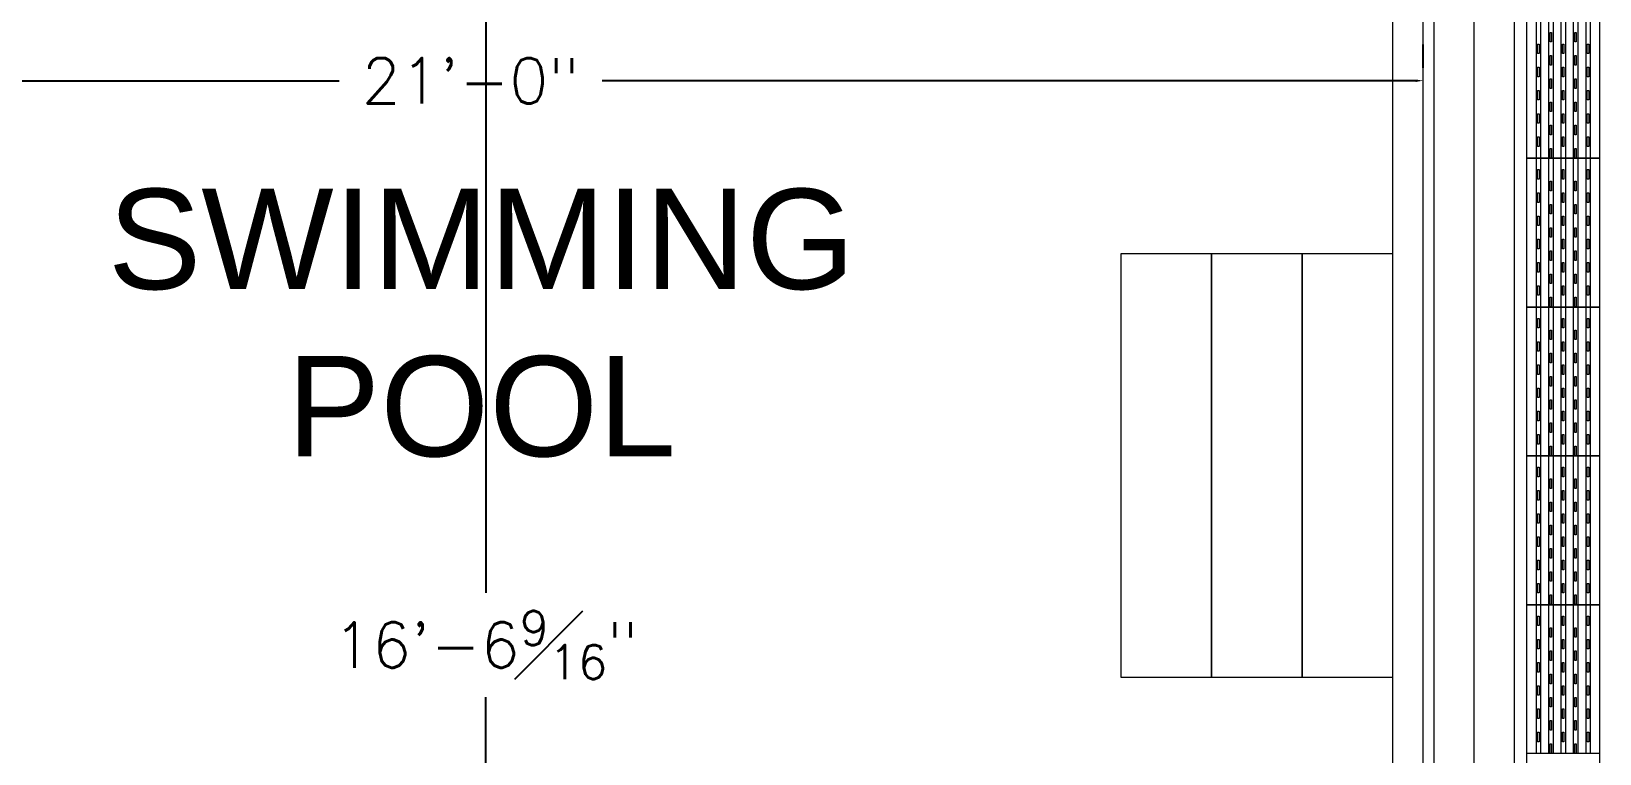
# Model space of a CAD drawing. Header units: inches. Extents: x 437 to 8681, y 26 to 3302.
# Drawn here: x 1527.6 to 1735, y 971.8 to 1067.3 of the extents above; entities that cross this region are included whole.
import ezdxf

# ---------------------------------------------------------------- set-up
doc = ezdxf.new("R2010")
doc.units = ezdxf.units.IN
doc.header["$MEASUREMENT"] = 0
doc.layers.add('ARBOLES', color=7, linetype='Continuous', lineweight=13, true_color=0x69d485)
doc.layers.add('DIMENSION', color=1, linetype='Continuous')
doc.layers.add('TEXT', color=7, linetype='Continuous')
doc.layers.add('PLANTA BLANCA', color=7, linetype='Continuous', lineweight=0)
doc.layers.add('TEXTURE', color=8, linetype='Continuous', lineweight=0)
doc.styles.add('ROMANS', font='romans.shx')
doc.styles.get("Standard").update_dxf_attribs({"font": 'arial.ttf'})
doc.dimstyles.new('SMALLER DIM', dxfattribs={"dimscale": 64, "dimtxt": 0.09375, "dimasz": 0.015625, "dimexe": 0.075, "dimexo": 0.02625, "dimgap": 0.0375, "dimtad": 0, "dimtih": 1, "dimtoh": 1, "dimdec": 4, "dimzin": 3, "dimdsep": 46, "dimlunit": 4, "dimtxsty": 'ROMANS', "dimcen": 0.0375, "dimclrd": 256, "dimclre": 256, "dimclrt": 7, "dimadec": 0, "dimazin": 0, "dimtfac": 0.75, "dimtdec": 4, "dimtmove": 0, "dimatfit": 3, "dimfxl": 1, "dimfrac": 1, "dimtolj": 1, "dimtzin": 0, "dimlwd": -1, "dimlwe": -1, "dimarcsym": 1})

# ---------------------------------------------------------------- blocks, each defined once
blk = doc.blocks.new('*D80')
at = {"layer": 'DIMENSION', "transparency": 16777216}
for p, q in [((1589.36, 1085.4), (1592.48, 1085.4)), ((1587.68, 1084.4), (1587.68, 993.04)), ((1587.68, 887.87), (1587.68, 979.24)), ((1589.35, 886.87), (1592.48, 886.87))]:
    blk.add_line(p, q, dxfattribs=at)
for points in [[(1587.51, 1084.4), (1587.85, 1084.4), (1587.68, 1085.4)], [(1587.51, 887.87), (1587.85, 887.87), (1587.68, 886.87)]]:
    blk.add_solid(points, dxfattribs=at)
at = {"layer": 'DIMENSION', "color": 7, "transparency": 16777216, "insert": (1587.68, 986.14), "char_height": 6, "attachment_point": 5, "style": 'ROMANS'}
blk.add_mtext('\\A1;16\'-6{\\H0.75x;\\S9#16;}"', dxfattribs=at)
blk = doc.blocks.new('*D45')
at = {"layer": 'DIMENSION', "transparency": 16777216}
for p, q in [((1459.68, 1062.46), (1459.68, 1065.58)), ((1711.68, 1062.46), (1711.68, 1065.58)), ((1460.68, 1060.78), (1568.28, 1060.78)), ((1710.68, 1060.78), (1603.08, 1060.78))]:
    blk.add_line(p, q, dxfattribs=at)
for points in [[(1460.68, 1060.94), (1460.68, 1060.61), (1459.68, 1060.78)], [(1710.68, 1060.94), (1710.68, 1060.61), (1711.68, 1060.78)]]:
    blk.add_solid(points, dxfattribs=at)
at = {"layer": 'DIMENSION', "color": 7, "transparency": 16777216, "insert": (1585.68, 1060.78), "char_height": 6, "attachment_point": 5, "style": 'ROMANS'}
blk.add_mtext('\\A1;21\'-0"', dxfattribs=at)

msp = doc.modelspace()

# ---------------------------------------------------------------- hatches: boundary and pattern name
at = {"layer": 'TEXTURE', "linetype": 'Continuous'}
h = msp.add_hatch(dxfattribs=at)
h.set_pattern_fill('ANSI31', color=9, scale=42.5, angle=225)
h.set_pattern_definition([(270, (-8710.0197, -3326.6847), (5.3125, -9e-16), [])])
h.paths.add_polyline_path([(1445.99449, 781.1818), (1711.67953, 781.1818), (1711.67953, 790.86683), (1445.99449, 790.86683)])
h.paths.add_polyline_path([(1459.67953, 790.86683), (1445.99449, 790.86683), (1445.99449, 1180.55187), (1459.67953, 1180.55187)])
h.paths.add_polyline_path([(1711.67953, 1180.55187), (1725.36457, 1180.55187), (1725.36457, 781.1818), (1711.67953, 781.1818)])
h.paths.add_polyline_path([(1459.67953, 1180.55187), (1711.67953, 1180.55187), (1711.67953, 1166.86683), (1459.67953, 1166.86683)])

# ---------------------------------------------------------------- linework, layer by layer
at = {"layer": 'ARBOLES', "color": 0}
msp.add_circle((1375.44128, 740.27276), 270, dxfattribs=at)
at = {"layer": 'PLANTA BLANCA', "lineweight": 0}
for p, q in [((1735.01024, 1190.19754), (1735.01024, 771.53613)), ((1725.36457, 781.1818), (1725.36457, 1180.55187)), ((1711.67953, 790.86683), (1711.67953, 1166.86683)), ((1707.67953, 794.86683), (1707.67953, 1162.86683)), ((1725.36457, 1050.5125), (1725.36457, 1070.19754)), ((1726.61654, 1070.19754), (1726.61654, 1050.5125)), ((1727.20709, 1070.19754), (1727.20709, 1050.5125)), ((1728.25433, 1070.19754), (1728.25433, 1050.5125)), ((1728.84488, 1070.19754), (1728.84488, 1050.5125)), ((1729.89213, 1070.19754), (1729.89213, 1050.5125)), ((1730.48268, 1070.19754), (1730.48268, 1050.5125)), ((1731.52992, 1070.19754), (1731.52992, 1050.5125)), ((1732.12047, 1070.19754), (1732.12047, 1050.5125)), ((1733.16772, 1070.19754), (1733.16772, 1050.5125)), ((1733.75827, 1070.19754), (1733.75827, 1050.5125)), ((1735.01024, 1070.19754), (1735.01024, 1050.5125)), ((1728.45118, 1065.9062), (1728.45118, 1067.16605)), ((1728.45118, 1067.16605), (1728.64803, 1067.16605)), ((1728.64803, 1067.16605), (1728.64803, 1065.9062)), ((1731.72677, 1065.9062), (1731.72677, 1067.16605)), ((1731.72677, 1067.16605), (1731.92362, 1067.16605)), ((1731.92362, 1067.16605), (1731.92362, 1065.9062)), ((1726.81339, 1064.37077), (1726.81339, 1065.63061)), ((1726.81339, 1065.63061), (1727.01024, 1065.63061)), ((1727.01024, 1064.37077), (1726.81339, 1064.37077)), ((1727.01024, 1065.63061), (1727.01024, 1064.37077)), ((1728.64803, 1065.9062), (1728.45118, 1065.9062)), ((1728.45118, 1062.83534), (1728.45118, 1064.09518)), ((1728.45118, 1064.09518), (1728.64803, 1064.09518)), ((1728.64803, 1064.09518), (1728.64803, 1062.83534)), ((1730.08898, 1064.37077), (1730.08898, 1065.63061)), ((1730.08898, 1065.63061), (1730.28583, 1065.63061)), ((1730.28583, 1064.37077), (1730.08898, 1064.37077)), ((1730.28583, 1065.63061), (1730.28583, 1064.37077)), ((1731.92362, 1065.9062), (1731.72677, 1065.9062)), ((1731.72677, 1062.83534), (1731.72677, 1064.09518)), ((1731.72677, 1064.09518), (1731.92362, 1064.09518)), ((1731.92362, 1064.09518), (1731.92362, 1062.83534)), ((1733.36457, 1064.37077), (1733.36457, 1065.63061)), ((1733.36457, 1065.63061), (1733.56142, 1065.63061)), ((1733.56142, 1064.37077), (1733.36457, 1064.37077)), ((1733.56142, 1065.63061), (1733.56142, 1064.37077)), ((1726.81339, 1061.29991), (1726.81339, 1062.55975)), ((1726.81339, 1062.55975), (1727.01024, 1062.55975)), ((1727.01024, 1062.55975), (1727.01024, 1061.29991)), ((1728.64803, 1062.83534), (1728.45118, 1062.83534)), ((1730.08898, 1061.29991), (1730.08898, 1062.55975)), ((1730.08898, 1062.55975), (1730.28583, 1062.55975)), ((1730.28583, 1062.55975), (1730.28583, 1061.29991)), ((1731.92362, 1062.83534), (1731.72677, 1062.83534)), ((1733.36457, 1061.29991), (1733.36457, 1062.55975)), ((1733.36457, 1062.55975), (1733.56142, 1062.55975)), ((1733.56142, 1062.55975), (1733.56142, 1061.29991)), ((1727.01024, 1061.29991), (1726.81339, 1061.29991)), ((1728.45118, 1059.76447), (1728.45118, 1061.02432)), ((1728.45118, 1061.02432), (1728.64803, 1061.02432)), ((1728.64803, 1061.02432), (1728.64803, 1059.76447)), ((1730.28583, 1061.29991), (1730.08898, 1061.29991)), ((1731.72677, 1059.76447), (1731.72677, 1061.02432)), ((1731.72677, 1061.02432), (1731.92362, 1061.02432)), ((1731.92362, 1061.02432), (1731.92362, 1059.76447)), ((1733.56142, 1061.29991), (1733.36457, 1061.29991)), ((1726.81339, 1058.22904), (1726.81339, 1059.48888)), ((1726.81339, 1059.48888), (1727.01024, 1059.48888)), ((1727.01024, 1058.22904), (1726.81339, 1058.22904)), ((1727.01024, 1059.48888), (1727.01024, 1058.22904)), ((1728.64803, 1059.76447), (1728.45118, 1059.76447)), ((1728.45118, 1056.69361), (1728.45118, 1057.95345)), ((1728.45118, 1057.95345), (1728.64803, 1057.95345)), ((1728.64803, 1057.95345), (1728.64803, 1056.69361)), ((1730.08898, 1058.22904), (1730.08898, 1059.48888)), ((1730.08898, 1059.48888), (1730.28583, 1059.48888)), ((1730.28583, 1058.22904), (1730.08898, 1058.22904)), ((1730.28583, 1059.48888), (1730.28583, 1058.22904)), ((1731.92362, 1059.76447), (1731.72677, 1059.76447)), ((1731.72677, 1056.69361), (1731.72677, 1057.95345)), ((1731.72677, 1057.95345), (1731.92362, 1057.95345)), ((1731.92362, 1057.95345), (1731.92362, 1056.69361)), ((1733.36457, 1058.22904), (1733.36457, 1059.48888)), ((1733.36457, 1059.48888), (1733.56142, 1059.48888)), ((1733.56142, 1058.22904), (1733.36457, 1058.22904)), ((1733.56142, 1059.48888), (1733.56142, 1058.22904)), ((1726.81339, 1055.15817), (1726.81339, 1056.41802)), ((1726.81339, 1056.41802), (1727.01024, 1056.41802)), ((1727.01024, 1056.41802), (1727.01024, 1055.15817)), ((1728.64803, 1056.69361), (1728.45118, 1056.69361)), ((1730.08898, 1055.15817), (1730.08898, 1056.41802)), ((1730.08898, 1056.41802), (1730.28583, 1056.41802)), ((1730.28583, 1056.41802), (1730.28583, 1055.15817)), ((1731.92362, 1056.69361), (1731.72677, 1056.69361)), ((1733.36457, 1055.15817), (1733.36457, 1056.41802)), ((1733.36457, 1056.41802), (1733.56142, 1056.41802)), ((1733.56142, 1056.41802), (1733.56142, 1055.15817)), ((1727.01024, 1055.15817), (1726.81339, 1055.15817)), ((1728.45118, 1053.62274), (1728.45118, 1054.88258)), ((1728.45118, 1054.88258), (1728.64803, 1054.88258)), ((1728.64803, 1054.88258), (1728.64803, 1053.62274)), ((1730.28583, 1055.15817), (1730.08898, 1055.15817)), ((1731.72677, 1053.62274), (1731.72677, 1054.88258)), ((1731.72677, 1054.88258), (1731.92362, 1054.88258)), ((1731.92362, 1054.88258), (1731.92362, 1053.62274)), ((1733.56142, 1055.15817), (1733.36457, 1055.15817)), ((1726.81339, 1052.08731), (1726.81339, 1053.34715)), ((1726.81339, 1053.34715), (1727.01024, 1053.34715)), ((1727.01024, 1052.08731), (1726.81339, 1052.08731)), ((1727.01024, 1053.34715), (1727.01024, 1052.08731)), ((1728.64803, 1053.62274), (1728.45118, 1053.62274)), ((1728.45118, 1050.55187), (1728.45118, 1051.81172)), ((1728.45118, 1051.81172), (1728.64803, 1051.81172)), ((1728.64803, 1051.81172), (1728.64803, 1050.55187)), ((1730.08898, 1052.08731), (1730.08898, 1053.34715)), ((1730.08898, 1053.34715), (1730.28583, 1053.34715)), ((1730.28583, 1052.08731), (1730.08898, 1052.08731)), ((1730.28583, 1053.34715), (1730.28583, 1052.08731)), ((1731.92362, 1053.62274), (1731.72677, 1053.62274)), ((1731.72677, 1050.55187), (1731.72677, 1051.81172)), ((1731.72677, 1051.81172), (1731.92362, 1051.81172)), ((1731.92362, 1051.81172), (1731.92362, 1050.55187)), ((1733.36457, 1052.08731), (1733.36457, 1053.34715)), ((1733.36457, 1053.34715), (1733.56142, 1053.34715)), ((1733.56142, 1052.08731), (1733.36457, 1052.08731)), ((1733.56142, 1053.34715), (1733.56142, 1052.08731)), ((1725.36457, 1050.5125), (1726.61654, 1050.5125)), ((1725.36457, 1030.82746), (1725.36457, 1050.5125)), ((1726.61654, 1050.5125), (1725.36457, 1050.5125)), ((1726.61654, 1050.5125), (1727.20709, 1050.5125)), ((1726.61654, 1050.5125), (1726.61654, 1030.82746)), ((1727.20709, 1050.5125), (1726.61654, 1050.5125)), ((1727.20709, 1050.5125), (1728.25433, 1050.5125)), ((1727.20709, 1050.5125), (1727.20709, 1030.82746)), ((1728.25433, 1050.5125), (1727.20709, 1050.5125)), ((1728.25433, 1050.5125), (1728.84488, 1050.5125)), ((1728.25433, 1050.5125), (1728.25433, 1030.82746)), ((1728.84488, 1050.5125), (1728.25433, 1050.5125)), ((1728.64803, 1050.55187), (1728.45118, 1050.55187)), ((1728.84488, 1050.5125), (1729.89213, 1050.5125)), ((1728.84488, 1050.5125), (1728.84488, 1030.82746)), ((1729.89213, 1050.5125), (1728.84488, 1050.5125)), ((1729.89213, 1050.5125), (1730.48268, 1050.5125)), ((1729.89213, 1050.5125), (1729.89213, 1030.82746)), ((1730.48268, 1050.5125), (1729.89213, 1050.5125)), ((1730.48268, 1050.5125), (1731.52992, 1050.5125)), ((1730.48268, 1050.5125), (1730.48268, 1030.82746)), ((1731.52992, 1050.5125), (1730.48268, 1050.5125)), ((1731.52992, 1050.5125), (1732.12047, 1050.5125)), ((1731.52992, 1050.5125), (1731.52992, 1030.82746)), ((1732.12047, 1050.5125), (1731.52992, 1050.5125)), ((1731.92362, 1050.55187), (1731.72677, 1050.55187)), ((1732.12047, 1050.5125), (1733.16772, 1050.5125)), ((1732.12047, 1050.5125), (1732.12047, 1030.82746)), ((1733.16772, 1050.5125), (1732.12047, 1050.5125)), ((1733.16772, 1050.5125), (1733.75827, 1050.5125)), ((1733.16772, 1050.5125), (1733.16772, 1030.82746)), ((1733.75827, 1050.5125), (1733.16772, 1050.5125)), ((1733.75827, 1050.5125), (1735.01024, 1050.5125)), ((1733.75827, 1050.5125), (1733.75827, 1030.82746)), ((1735.01024, 1050.5125), (1733.75827, 1050.5125)), ((1735.01024, 1050.5125), (1735.01024, 1030.82746)), ((1726.81339, 1047.7566), (1726.81339, 1049.01644)), ((1726.81339, 1049.01644), (1727.01024, 1049.01644)), ((1727.01024, 1047.7566), (1726.81339, 1047.7566)), ((1727.01024, 1049.01644), (1727.01024, 1047.7566)), ((1728.45118, 1046.22117), (1728.45118, 1047.48101)), ((1728.45118, 1047.48101), (1728.64803, 1047.48101)), ((1728.64803, 1047.48101), (1728.64803, 1046.22117)), ((1730.08898, 1047.7566), (1730.08898, 1049.01644)), ((1730.08898, 1049.01644), (1730.28583, 1049.01644)), ((1730.28583, 1047.7566), (1730.08898, 1047.7566)), ((1730.28583, 1049.01644), (1730.28583, 1047.7566)), ((1731.72677, 1046.22117), (1731.72677, 1047.48101)), ((1731.72677, 1047.48101), (1731.92362, 1047.48101)), ((1731.92362, 1047.48101), (1731.92362, 1046.22117)), ((1733.36457, 1047.7566), (1733.36457, 1049.01644)), ((1733.36457, 1049.01644), (1733.56142, 1049.01644)), ((1733.56142, 1047.7566), (1733.36457, 1047.7566)), ((1733.56142, 1049.01644), (1733.56142, 1047.7566)), ((1726.81339, 1044.68573), (1726.81339, 1045.94557)), ((1726.81339, 1045.94557), (1727.01024, 1045.94557)), ((1727.01024, 1045.94557), (1727.01024, 1044.68573)), ((1728.64803, 1046.22117), (1728.45118, 1046.22117)), ((1730.08898, 1044.68573), (1730.08898, 1045.94557)), ((1730.08898, 1045.94557), (1730.28583, 1045.94557)), ((1730.28583, 1045.94557), (1730.28583, 1044.68573)), ((1731.92362, 1046.22117), (1731.72677, 1046.22117)), ((1733.36457, 1044.68573), (1733.36457, 1045.94557)), ((1733.36457, 1045.94557), (1733.56142, 1045.94557)), ((1733.56142, 1045.94557), (1733.56142, 1044.68573)), ((1727.01024, 1044.68573), (1726.81339, 1044.68573)), ((1728.45118, 1043.1503), (1728.45118, 1044.41014)), ((1728.45118, 1044.41014), (1728.64803, 1044.41014)), ((1728.64803, 1044.41014), (1728.64803, 1043.1503)), ((1730.28583, 1044.68573), (1730.08898, 1044.68573)), ((1731.72677, 1043.1503), (1731.72677, 1044.41014)), ((1731.72677, 1044.41014), (1731.92362, 1044.41014)), ((1731.92362, 1044.41014), (1731.92362, 1043.1503)), ((1733.56142, 1044.68573), (1733.36457, 1044.68573)), ((1726.81339, 1041.61487), (1726.81339, 1042.87471)), ((1726.81339, 1042.87471), (1727.01024, 1042.87471)), ((1727.01024, 1041.61487), (1726.81339, 1041.61487)), ((1727.01024, 1042.87471), (1727.01024, 1041.61487)), ((1728.64803, 1043.1503), (1728.45118, 1043.1503)), ((1728.45118, 1040.07943), (1728.45118, 1041.33928)), ((1728.45118, 1041.33928), (1728.64803, 1041.33928)), ((1728.64803, 1041.33928), (1728.64803, 1040.07943)), ((1730.08898, 1041.61487), (1730.08898, 1042.87471)), ((1730.08898, 1042.87471), (1730.28583, 1042.87471)), ((1730.28583, 1041.61487), (1730.08898, 1041.61487)), ((1730.28583, 1042.87471), (1730.28583, 1041.61487)), ((1731.92362, 1043.1503), (1731.72677, 1043.1503)), ((1731.72677, 1040.07943), (1731.72677, 1041.33928)), ((1731.72677, 1041.33928), (1731.92362, 1041.33928)), ((1731.92362, 1041.33928), (1731.92362, 1040.07943)), ((1733.36457, 1041.61487), (1733.36457, 1042.87471)), ((1733.36457, 1042.87471), (1733.56142, 1042.87471)), ((1733.56142, 1041.61487), (1733.36457, 1041.61487)), ((1733.56142, 1042.87471), (1733.56142, 1041.61487)), ((1726.81339, 1038.544), (1726.81339, 1039.80384)), ((1726.81339, 1039.80384), (1727.01024, 1039.80384)), ((1727.01024, 1039.80384), (1727.01024, 1038.544)), ((1728.64803, 1040.07943), (1728.45118, 1040.07943)), ((1730.08898, 1038.544), (1730.08898, 1039.80384)), ((1730.08898, 1039.80384), (1730.28583, 1039.80384)), ((1730.28583, 1039.80384), (1730.28583, 1038.544)), ((1731.92362, 1040.07943), (1731.72677, 1040.07943)), ((1733.36457, 1038.544), (1733.36457, 1039.80384)), ((1733.36457, 1039.80384), (1733.56142, 1039.80384)), ((1733.56142, 1039.80384), (1733.56142, 1038.544)), ((1683.67953, 1037.89739), (1671.67953, 1037.89739)), ((1671.67953, 1037.89739), (1671.67953, 981.89739)), ((1695.67953, 1037.89739), (1683.67953, 1037.89739)), ((1683.67953, 1037.89739), (1683.67953, 981.89739)), ((1683.67953, 981.89739), (1683.67953, 1037.89739)), ((1707.67953, 1037.89739), (1695.67953, 1037.89739)), ((1695.67953, 1037.89739), (1695.67953, 981.89739)), ((1695.67953, 981.89739), (1695.67953, 1037.89739)), ((1707.67953, 981.89739), (1707.67953, 1037.89739)), ((1727.01024, 1038.544), (1726.81339, 1038.544)), ((1728.45118, 1037.00857), (1728.45118, 1038.26841)), ((1728.45118, 1038.26841), (1728.64803, 1038.26841)), ((1728.64803, 1038.26841), (1728.64803, 1037.00857)), ((1730.28583, 1038.544), (1730.08898, 1038.544)), ((1731.72677, 1037.00857), (1731.72677, 1038.26841)), ((1731.72677, 1038.26841), (1731.92362, 1038.26841)), ((1731.92362, 1038.26841), (1731.92362, 1037.00857)), ((1733.56142, 1038.544), (1733.36457, 1038.544)), ((1726.81339, 1035.47313), (1726.81339, 1036.73298)), ((1726.81339, 1036.73298), (1727.01024, 1036.73298)), ((1727.01024, 1035.47313), (1726.81339, 1035.47313)), ((1727.01024, 1036.73298), (1727.01024, 1035.47313)), ((1728.64803, 1037.00857), (1728.45118, 1037.00857)), ((1728.45118, 1033.9377), (1728.45118, 1035.19754)), ((1728.45118, 1035.19754), (1728.64803, 1035.19754)), ((1728.64803, 1035.19754), (1728.64803, 1033.9377)), ((1730.08898, 1035.47313), (1730.08898, 1036.73298)), ((1730.08898, 1036.73298), (1730.28583, 1036.73298)), ((1730.28583, 1035.47313), (1730.08898, 1035.47313)), ((1730.28583, 1036.73298), (1730.28583, 1035.47313)), ((1731.92362, 1037.00857), (1731.72677, 1037.00857)), ((1731.72677, 1033.9377), (1731.72677, 1035.19754)), ((1731.72677, 1035.19754), (1731.92362, 1035.19754)), ((1731.92362, 1035.19754), (1731.92362, 1033.9377)), ((1733.36457, 1035.47313), (1733.36457, 1036.73298)), ((1733.36457, 1036.73298), (1733.56142, 1036.73298)), ((1733.56142, 1035.47313), (1733.36457, 1035.47313)), ((1733.56142, 1036.73298), (1733.56142, 1035.47313)), ((1726.81339, 1032.40227), (1726.81339, 1033.66211)), ((1726.81339, 1033.66211), (1727.01024, 1033.66211)), ((1727.01024, 1033.66211), (1727.01024, 1032.40227)), ((1728.64803, 1033.9377), (1728.45118, 1033.9377)), ((1730.08898, 1032.40227), (1730.08898, 1033.66211)), ((1730.08898, 1033.66211), (1730.28583, 1033.66211)), ((1730.28583, 1033.66211), (1730.28583, 1032.40227)), ((1731.92362, 1033.9377), (1731.72677, 1033.9377)), ((1733.36457, 1032.40227), (1733.36457, 1033.66211)), ((1733.36457, 1033.66211), (1733.56142, 1033.66211)), ((1733.56142, 1033.66211), (1733.56142, 1032.40227)), ((1727.01024, 1032.40227), (1726.81339, 1032.40227)), ((1728.45118, 1030.86683), (1728.45118, 1032.12668)), ((1728.45118, 1032.12668), (1728.64803, 1032.12668)), ((1728.64803, 1032.12668), (1728.64803, 1030.86683)), ((1730.28583, 1032.40227), (1730.08898, 1032.40227)), ((1731.72677, 1030.86683), (1731.72677, 1032.12668)), ((1731.72677, 1032.12668), (1731.92362, 1032.12668)), ((1731.92362, 1032.12668), (1731.92362, 1030.86683)), ((1733.56142, 1032.40227), (1733.36457, 1032.40227)), ((1726.61654, 1030.82746), (1725.36457, 1030.82746)), ((1725.36457, 1030.82746), (1726.61654, 1030.82746)), ((1725.36457, 1011.14243), (1725.36457, 1030.82746)), ((1727.20709, 1030.82746), (1726.61654, 1030.82746)), ((1726.61654, 1030.82746), (1727.20709, 1030.82746)), ((1726.61654, 1030.82746), (1726.61654, 1011.14243)), ((1726.81339, 1028.07156), (1726.81339, 1029.3314)), ((1726.81339, 1029.3314), (1727.01024, 1029.3314)), ((1727.01024, 1029.3314), (1727.01024, 1028.07156)), ((1728.25433, 1030.82746), (1727.20709, 1030.82746)), ((1727.20709, 1030.82746), (1728.25433, 1030.82746)), ((1727.20709, 1030.82746), (1727.20709, 1011.14243)), ((1728.84488, 1030.82746), (1728.25433, 1030.82746)), ((1728.25433, 1030.82746), (1728.84488, 1030.82746)), ((1728.25433, 1030.82746), (1728.25433, 1011.14243)), ((1728.64803, 1030.86683), (1728.45118, 1030.86683)), ((1729.89213, 1030.82746), (1728.84488, 1030.82746)), ((1728.84488, 1030.82746), (1729.89213, 1030.82746)), ((1728.84488, 1030.82746), (1728.84488, 1011.14243)), ((1730.48268, 1030.82746), (1729.89213, 1030.82746)), ((1729.89213, 1030.82746), (1730.48268, 1030.82746)), ((1729.89213, 1030.82746), (1729.89213, 1011.14243)), ((1730.08898, 1028.07156), (1730.08898, 1029.3314)), ((1730.08898, 1029.3314), (1730.28583, 1029.3314)), ((1730.28583, 1029.3314), (1730.28583, 1028.07156)), ((1731.52992, 1030.82746), (1730.48268, 1030.82746)), ((1730.48268, 1030.82746), (1731.52992, 1030.82746)), ((1730.48268, 1030.82746), (1730.48268, 1011.14243)), ((1732.12047, 1030.82746), (1731.52992, 1030.82746)), ((1731.52992, 1030.82746), (1732.12047, 1030.82746)), ((1731.52992, 1030.82746), (1731.52992, 1011.14243)), ((1731.92362, 1030.86683), (1731.72677, 1030.86683)), ((1733.16772, 1030.82746), (1732.12047, 1030.82746)), ((1732.12047, 1030.82746), (1733.16772, 1030.82746)), ((1732.12047, 1030.82746), (1732.12047, 1011.14243)), ((1733.75827, 1030.82746), (1733.16772, 1030.82746)), ((1733.16772, 1030.82746), (1733.75827, 1030.82746)), ((1733.16772, 1030.82746), (1733.16772, 1011.14243)), ((1733.36457, 1028.07156), (1733.36457, 1029.3314)), ((1733.36457, 1029.3314), (1733.56142, 1029.3314)), ((1733.56142, 1029.3314), (1733.56142, 1028.07156)), ((1735.01024, 1030.82746), (1733.75827, 1030.82746)), ((1733.75827, 1030.82746), (1735.01024, 1030.82746)), ((1733.75827, 1030.82746), (1733.75827, 1011.14243)), ((1735.01024, 1030.82746), (1735.01024, 1011.14243)), ((1727.01024, 1028.07156), (1726.81339, 1028.07156)), ((1728.45118, 1026.53613), (1728.45118, 1027.79597)), ((1728.45118, 1027.79597), (1728.64803, 1027.79597)), ((1728.64803, 1027.79597), (1728.64803, 1026.53613)), ((1730.28583, 1028.07156), (1730.08898, 1028.07156)), ((1731.72677, 1026.53613), (1731.72677, 1027.79597)), ((1731.72677, 1027.79597), (1731.92362, 1027.79597)), ((1731.92362, 1027.79597), (1731.92362, 1026.53613)), ((1733.56142, 1028.07156), (1733.36457, 1028.07156)), ((1726.81339, 1025.00069), (1726.81339, 1026.26054)), ((1726.81339, 1026.26054), (1727.01024, 1026.26054)), ((1727.01024, 1025.00069), (1726.81339, 1025.00069)), ((1727.01024, 1026.26054), (1727.01024, 1025.00069)), ((1728.64803, 1026.53613), (1728.45118, 1026.53613)), ((1728.45118, 1023.46526), (1728.45118, 1024.7251)), ((1728.45118, 1024.7251), (1728.64803, 1024.7251)), ((1728.64803, 1024.7251), (1728.64803, 1023.46526)), ((1730.08898, 1025.00069), (1730.08898, 1026.26054)), ((1730.08898, 1026.26054), (1730.28583, 1026.26054)), ((1730.28583, 1025.00069), (1730.08898, 1025.00069)), ((1730.28583, 1026.26054), (1730.28583, 1025.00069)), ((1731.92362, 1026.53613), (1731.72677, 1026.53613)), ((1731.72677, 1023.46526), (1731.72677, 1024.7251)), ((1731.72677, 1024.7251), (1731.92362, 1024.7251)), ((1731.92362, 1024.7251), (1731.92362, 1023.46526)), ((1733.36457, 1025.00069), (1733.36457, 1026.26054)), ((1733.36457, 1026.26054), (1733.56142, 1026.26054)), ((1733.56142, 1025.00069), (1733.36457, 1025.00069)), ((1733.56142, 1026.26054), (1733.56142, 1025.00069)), ((1726.81339, 1021.92983), (1726.81339, 1023.18967)), ((1726.81339, 1023.18967), (1727.01024, 1023.18967)), ((1727.01024, 1023.18967), (1727.01024, 1021.92983)), ((1728.64803, 1023.46526), (1728.45118, 1023.46526)), ((1730.08898, 1021.92983), (1730.08898, 1023.18967)), ((1730.08898, 1023.18967), (1730.28583, 1023.18967)), ((1730.28583, 1023.18967), (1730.28583, 1021.92983)), ((1731.92362, 1023.46526), (1731.72677, 1023.46526)), ((1733.36457, 1021.92983), (1733.36457, 1023.18967)), ((1733.36457, 1023.18967), (1733.56142, 1023.18967)), ((1733.56142, 1023.18967), (1733.56142, 1021.92983)), ((1727.01024, 1021.92983), (1726.81339, 1021.92983)), ((1728.45118, 1020.39439), (1728.45118, 1021.65424)), ((1728.45118, 1021.65424), (1728.64803, 1021.65424)), ((1728.64803, 1021.65424), (1728.64803, 1020.39439)), ((1730.28583, 1021.92983), (1730.08898, 1021.92983)), ((1731.72677, 1020.39439), (1731.72677, 1021.65424)), ((1731.72677, 1021.65424), (1731.92362, 1021.65424)), ((1731.92362, 1021.65424), (1731.92362, 1020.39439)), ((1733.56142, 1021.92983), (1733.36457, 1021.92983)), ((1726.81339, 1018.85896), (1726.81339, 1020.1188)), ((1726.81339, 1020.1188), (1727.01024, 1020.1188)), ((1727.01024, 1018.85896), (1726.81339, 1018.85896)), ((1727.01024, 1020.1188), (1727.01024, 1018.85896)), ((1728.64803, 1020.39439), (1728.45118, 1020.39439)), ((1728.45118, 1017.32353), (1728.45118, 1018.58337)), ((1728.45118, 1018.58337), (1728.64803, 1018.58337)), ((1728.64803, 1018.58337), (1728.64803, 1017.32353)), ((1730.08898, 1018.85896), (1730.08898, 1020.1188)), ((1730.08898, 1020.1188), (1730.28583, 1020.1188)), ((1730.28583, 1018.85896), (1730.08898, 1018.85896)), ((1730.28583, 1020.1188), (1730.28583, 1018.85896)), ((1731.92362, 1020.39439), (1731.72677, 1020.39439)), ((1731.72677, 1017.32353), (1731.72677, 1018.58337)), ((1731.72677, 1018.58337), (1731.92362, 1018.58337)), ((1731.92362, 1018.58337), (1731.92362, 1017.32353)), ((1733.36457, 1018.85896), (1733.36457, 1020.1188)), ((1733.36457, 1020.1188), (1733.56142, 1020.1188)), ((1733.56142, 1018.85896), (1733.36457, 1018.85896)), ((1733.56142, 1020.1188), (1733.56142, 1018.85896)), ((1726.81339, 1015.78809), (1726.81339, 1017.04794)), ((1726.81339, 1017.04794), (1727.01024, 1017.04794)), ((1727.01024, 1017.04794), (1727.01024, 1015.78809)), ((1728.64803, 1017.32353), (1728.45118, 1017.32353)), ((1730.08898, 1015.78809), (1730.08898, 1017.04794)), ((1730.08898, 1017.04794), (1730.28583, 1017.04794)), ((1730.28583, 1017.04794), (1730.28583, 1015.78809)), ((1731.92362, 1017.32353), (1731.72677, 1017.32353)), ((1733.36457, 1015.78809), (1733.36457, 1017.04794)), ((1733.36457, 1017.04794), (1733.56142, 1017.04794)), ((1733.56142, 1017.04794), (1733.56142, 1015.78809)), ((1727.01024, 1015.78809), (1726.81339, 1015.78809)), ((1728.45118, 1014.25266), (1728.45118, 1015.5125)), ((1728.45118, 1015.5125), (1728.64803, 1015.5125)), ((1728.64803, 1015.5125), (1728.64803, 1014.25266)), ((1730.28583, 1015.78809), (1730.08898, 1015.78809)), ((1731.72677, 1014.25266), (1731.72677, 1015.5125)), ((1731.72677, 1015.5125), (1731.92362, 1015.5125)), ((1731.92362, 1015.5125), (1731.92362, 1014.25266)), ((1733.56142, 1015.78809), (1733.36457, 1015.78809)), ((1726.81339, 1012.71723), (1726.81339, 1013.97707)), ((1726.81339, 1013.97707), (1727.01024, 1013.97707)), ((1727.01024, 1012.71723), (1726.81339, 1012.71723)), ((1727.01024, 1013.97707), (1727.01024, 1012.71723)), ((1728.64803, 1014.25266), (1728.45118, 1014.25266)), ((1728.45118, 1011.1818), (1728.45118, 1012.44164)), ((1728.45118, 1012.44164), (1728.64803, 1012.44164)), ((1728.64803, 1012.44164), (1728.64803, 1011.1818)), ((1730.08898, 1012.71723), (1730.08898, 1013.97707)), ((1730.08898, 1013.97707), (1730.28583, 1013.97707)), ((1730.28583, 1012.71723), (1730.08898, 1012.71723)), ((1730.28583, 1013.97707), (1730.28583, 1012.71723)), ((1731.92362, 1014.25266), (1731.72677, 1014.25266)), ((1731.72677, 1011.1818), (1731.72677, 1012.44164)), ((1731.72677, 1012.44164), (1731.92362, 1012.44164)), ((1731.92362, 1012.44164), (1731.92362, 1011.1818)), ((1733.36457, 1012.71723), (1733.36457, 1013.97707)), ((1733.36457, 1013.97707), (1733.56142, 1013.97707)), ((1733.56142, 1012.71723), (1733.36457, 1012.71723)), ((1733.56142, 1013.97707), (1733.56142, 1012.71723)), ((1726.61654, 1011.14243), (1725.36457, 1011.14243)), ((1725.36457, 1011.14243), (1726.61654, 1011.14243)), ((1725.36457, 991.45739), (1725.36457, 1011.14243)), ((1727.20709, 1011.14243), (1726.61654, 1011.14243)), ((1726.61654, 1011.14243), (1727.20709, 1011.14243)), ((1726.61654, 1011.14243), (1726.61654, 991.45739)), ((1728.25433, 1011.14243), (1727.20709, 1011.14243)), ((1727.20709, 1011.14243), (1728.25433, 1011.14243)), ((1727.20709, 1011.14243), (1727.20709, 991.45739)), ((1728.84488, 1011.14243), (1728.25433, 1011.14243)), ((1728.25433, 1011.14243), (1728.84488, 1011.14243)), ((1728.25433, 1011.14243), (1728.25433, 991.45739)), ((1728.64803, 1011.1818), (1728.45118, 1011.1818)), ((1729.89213, 1011.14243), (1728.84488, 1011.14243)), ((1728.84488, 1011.14243), (1729.89213, 1011.14243)), ((1728.84488, 1011.14243), (1728.84488, 991.45739)), ((1730.48268, 1011.14243), (1729.89213, 1011.14243)), ((1729.89213, 1011.14243), (1730.48268, 1011.14243)), ((1729.89213, 1011.14243), (1729.89213, 991.45739)), ((1731.52992, 1011.14243), (1730.48268, 1011.14243)), ((1730.48268, 1011.14243), (1731.52992, 1011.14243)), ((1730.48268, 1011.14243), (1730.48268, 991.45739)), ((1732.12047, 1011.14243), (1731.52992, 1011.14243)), ((1731.52992, 1011.14243), (1732.12047, 1011.14243)), ((1731.52992, 1011.14243), (1731.52992, 991.45739)), ((1731.92362, 1011.1818), (1731.72677, 1011.1818)), ((1733.16772, 1011.14243), (1732.12047, 1011.14243)), ((1732.12047, 1011.14243), (1733.16772, 1011.14243)), ((1732.12047, 1011.14243), (1732.12047, 991.45739)), ((1733.75827, 1011.14243), (1733.16772, 1011.14243)), ((1733.16772, 1011.14243), (1733.75827, 1011.14243)), ((1733.16772, 1011.14243), (1733.16772, 991.45739)), ((1735.01024, 1011.14243), (1733.75827, 1011.14243)), ((1733.75827, 1011.14243), (1735.01024, 1011.14243)), ((1733.75827, 1011.14243), (1733.75827, 991.45739)), ((1735.01024, 1011.14243), (1735.01024, 991.45739)), ((1726.81339, 1008.38652), (1726.81339, 1009.64636)), ((1726.81339, 1009.64636), (1727.01024, 1009.64636)), ((1727.01024, 1008.38652), (1726.81339, 1008.38652)), ((1727.01024, 1009.64636), (1727.01024, 1008.38652)), ((1728.45118, 1006.85109), (1728.45118, 1008.11093)), ((1728.45118, 1008.11093), (1728.64803, 1008.11093)), ((1728.64803, 1008.11093), (1728.64803, 1006.85109)), ((1730.08898, 1008.38652), (1730.08898, 1009.64636)), ((1730.08898, 1009.64636), (1730.28583, 1009.64636)), ((1730.28583, 1008.38652), (1730.08898, 1008.38652)), ((1730.28583, 1009.64636), (1730.28583, 1008.38652)), ((1731.72677, 1006.85109), (1731.72677, 1008.11093)), ((1731.72677, 1008.11093), (1731.92362, 1008.11093)), ((1731.92362, 1008.11093), (1731.92362, 1006.85109)), ((1733.36457, 1008.38652), (1733.36457, 1009.64636)), ((1733.36457, 1009.64636), (1733.56142, 1009.64636)), ((1733.56142, 1008.38652), (1733.36457, 1008.38652)), ((1733.56142, 1009.64636), (1733.56142, 1008.38652)), ((1726.81339, 1005.31565), (1726.81339, 1006.5755)), ((1726.81339, 1006.5755), (1727.01024, 1006.5755)), ((1727.01024, 1006.5755), (1727.01024, 1005.31565)), ((1728.64803, 1006.85109), (1728.45118, 1006.85109)), ((1730.08898, 1005.31565), (1730.08898, 1006.5755)), ((1730.08898, 1006.5755), (1730.28583, 1006.5755)), ((1730.28583, 1006.5755), (1730.28583, 1005.31565)), ((1731.92362, 1006.85109), (1731.72677, 1006.85109)), ((1733.36457, 1005.31565), (1733.36457, 1006.5755)), ((1733.36457, 1006.5755), (1733.56142, 1006.5755)), ((1733.56142, 1006.5755), (1733.56142, 1005.31565)), ((1727.01024, 1005.31565), (1726.81339, 1005.31565)), ((1728.45118, 1003.78022), (1728.45118, 1005.04006)), ((1728.45118, 1005.04006), (1728.64803, 1005.04006)), ((1728.64803, 1005.04006), (1728.64803, 1003.78022)), ((1730.28583, 1005.31565), (1730.08898, 1005.31565)), ((1731.72677, 1003.78022), (1731.72677, 1005.04006)), ((1731.72677, 1005.04006), (1731.92362, 1005.04006)), ((1731.92362, 1005.04006), (1731.92362, 1003.78022)), ((1733.56142, 1005.31565), (1733.36457, 1005.31565)), ((1726.81339, 1002.24479), (1726.81339, 1003.50463)), ((1726.81339, 1003.50463), (1727.01024, 1003.50463)), ((1727.01024, 1002.24479), (1726.81339, 1002.24479)), ((1727.01024, 1003.50463), (1727.01024, 1002.24479)), ((1728.64803, 1003.78022), (1728.45118, 1003.78022)), ((1728.45118, 1000.70935), (1728.45118, 1001.9692)), ((1728.45118, 1001.9692), (1728.64803, 1001.9692)), ((1728.64803, 1001.9692), (1728.64803, 1000.70935)), ((1730.08898, 1002.24479), (1730.08898, 1003.50463)), ((1730.08898, 1003.50463), (1730.28583, 1003.50463)), ((1730.28583, 1002.24479), (1730.08898, 1002.24479)), ((1730.28583, 1003.50463), (1730.28583, 1002.24479)), ((1731.92362, 1003.78022), (1731.72677, 1003.78022)), ((1731.72677, 1000.70935), (1731.72677, 1001.9692)), ((1731.72677, 1001.9692), (1731.92362, 1001.9692)), ((1731.92362, 1001.9692), (1731.92362, 1000.70935)), ((1733.36457, 1002.24479), (1733.36457, 1003.50463)), ((1733.36457, 1003.50463), (1733.56142, 1003.50463)), ((1733.56142, 1002.24479), (1733.36457, 1002.24479)), ((1733.56142, 1003.50463), (1733.56142, 1002.24479)), ((1726.81339, 999.17392), (1726.81339, 1000.43376)), ((1726.81339, 1000.43376), (1727.01024, 1000.43376)), ((1727.01024, 1000.43376), (1727.01024, 999.17392)), ((1728.64803, 1000.70935), (1728.45118, 1000.70935)), ((1730.08898, 999.17392), (1730.08898, 1000.43376)), ((1730.08898, 1000.43376), (1730.28583, 1000.43376)), ((1730.28583, 1000.43376), (1730.28583, 999.17392)), ((1731.92362, 1000.70935), (1731.72677, 1000.70935)), ((1733.36457, 999.17392), (1733.36457, 1000.43376)), ((1733.36457, 1000.43376), (1733.56142, 1000.43376)), ((1733.56142, 1000.43376), (1733.56142, 999.17392)), ((1727.01024, 999.17392), (1726.81339, 999.17392)), ((1728.45118, 997.63849), (1728.45118, 998.89833)), ((1728.45118, 998.89833), (1728.64803, 998.89833)), ((1728.64803, 998.89833), (1728.64803, 997.63849)), ((1730.28583, 999.17392), (1730.08898, 999.17392)), ((1731.72677, 997.63849), (1731.72677, 998.89833)), ((1731.72677, 998.89833), (1731.92362, 998.89833)), ((1731.92362, 998.89833), (1731.92362, 997.63849)), ((1733.56142, 999.17392), (1733.36457, 999.17392)), ((1726.81339, 996.10306), (1726.81339, 997.3629)), ((1726.81339, 997.3629), (1727.01024, 997.3629)), ((1727.01024, 996.10306), (1726.81339, 996.10306)), ((1727.01024, 997.3629), (1727.01024, 996.10306)), ((1728.64803, 997.63849), (1728.45118, 997.63849)), ((1728.45118, 994.56762), (1728.45118, 995.82746)), ((1728.45118, 995.82746), (1728.64803, 995.82746)), ((1728.64803, 995.82746), (1728.64803, 994.56762)), ((1730.08898, 996.10306), (1730.08898, 997.3629)), ((1730.08898, 997.3629), (1730.28583, 997.3629)), ((1730.28583, 996.10306), (1730.08898, 996.10306)), ((1730.28583, 997.3629), (1730.28583, 996.10306)), ((1731.92362, 997.63849), (1731.72677, 997.63849)), ((1731.72677, 994.56762), (1731.72677, 995.82746)), ((1731.72677, 995.82746), (1731.92362, 995.82746)), ((1731.92362, 995.82746), (1731.92362, 994.56762)), ((1733.36457, 996.10306), (1733.36457, 997.3629)), ((1733.36457, 997.3629), (1733.56142, 997.3629)), ((1733.56142, 996.10306), (1733.36457, 996.10306)), ((1733.56142, 997.3629), (1733.56142, 996.10306)), ((1726.81339, 993.03219), (1726.81339, 994.29203)), ((1726.81339, 994.29203), (1727.01024, 994.29203)), ((1727.01024, 994.29203), (1727.01024, 993.03219)), ((1728.64803, 994.56762), (1728.45118, 994.56762)), ((1730.08898, 993.03219), (1730.08898, 994.29203)), ((1730.08898, 994.29203), (1730.28583, 994.29203)), ((1730.28583, 994.29203), (1730.28583, 993.03219)), ((1731.92362, 994.56762), (1731.72677, 994.56762)), ((1733.36457, 993.03219), (1733.36457, 994.29203)), ((1733.36457, 994.29203), (1733.56142, 994.29203)), ((1733.56142, 994.29203), (1733.56142, 993.03219)), ((1727.01024, 993.03219), (1726.81339, 993.03219)), ((1728.45118, 991.49676), (1728.45118, 992.7566)), ((1728.45118, 992.7566), (1728.64803, 992.7566)), ((1728.64803, 991.49676), (1728.45118, 991.49676)), ((1728.64803, 992.7566), (1728.64803, 991.49676)), ((1730.28583, 993.03219), (1730.08898, 993.03219)), ((1731.72677, 991.49676), (1731.72677, 992.7566)), ((1731.72677, 992.7566), (1731.92362, 992.7566)), ((1731.92362, 991.49676), (1731.72677, 991.49676)), ((1731.92362, 992.7566), (1731.92362, 991.49676)), ((1733.56142, 993.03219), (1733.36457, 993.03219)), ((1726.61654, 991.45739), (1725.36457, 991.45739)), ((1725.36457, 991.45739), (1726.61654, 991.45739)), ((1725.36457, 971.77235), (1725.36457, 991.45739)), ((1727.20709, 991.45739), (1726.61654, 991.45739)), ((1726.61654, 991.45739), (1727.20709, 991.45739)), ((1726.61654, 991.45739), (1726.61654, 971.77235)), ((1726.81339, 988.70148), (1726.81339, 989.96132)), ((1726.81339, 989.96132), (1727.01024, 989.96132)), ((1727.01024, 989.96132), (1727.01024, 988.70148)), ((1728.25433, 991.45739), (1727.20709, 991.45739)), ((1727.20709, 991.45739), (1728.25433, 991.45739)), ((1727.20709, 991.45739), (1727.20709, 971.77235)), ((1728.84488, 991.45739), (1728.25433, 991.45739)), ((1728.25433, 991.45739), (1728.84488, 991.45739)), ((1728.25433, 991.45739), (1728.25433, 971.77235)), ((1729.89213, 991.45739), (1728.84488, 991.45739)), ((1728.84488, 991.45739), (1729.89213, 991.45739)), ((1728.84488, 991.45739), (1728.84488, 971.77235)), ((1730.48268, 991.45739), (1729.89213, 991.45739)), ((1729.89213, 991.45739), (1730.48268, 991.45739)), ((1729.89213, 991.45739), (1729.89213, 971.77235)), ((1730.08898, 988.70148), (1730.08898, 989.96132)), ((1730.08898, 989.96132), (1730.28583, 989.96132)), ((1730.28583, 989.96132), (1730.28583, 988.70148)), ((1731.52992, 991.45739), (1730.48268, 991.45739)), ((1730.48268, 991.45739), (1731.52992, 991.45739)), ((1730.48268, 991.45739), (1730.48268, 971.77235)), ((1732.12047, 991.45739), (1731.52992, 991.45739)), ((1731.52992, 991.45739), (1732.12047, 991.45739)), ((1731.52992, 991.45739), (1731.52992, 971.77235)), ((1733.16772, 991.45739), (1732.12047, 991.45739)), ((1732.12047, 991.45739), (1733.16772, 991.45739)), ((1732.12047, 991.45739), (1732.12047, 971.77235)), ((1733.75827, 991.45739), (1733.16772, 991.45739)), ((1733.16772, 991.45739), (1733.75827, 991.45739)), ((1733.16772, 991.45739), (1733.16772, 971.77235)), ((1733.36457, 988.70148), (1733.36457, 989.96132)), ((1733.36457, 989.96132), (1733.56142, 989.96132)), ((1733.56142, 989.96132), (1733.56142, 988.70148)), ((1735.01024, 991.45739), (1733.75827, 991.45739)), ((1733.75827, 991.45739), (1735.01024, 991.45739)), ((1733.75827, 991.45739), (1733.75827, 971.77235)), ((1735.01024, 991.45739), (1735.01024, 971.77235)), ((1727.01024, 988.70148), (1726.81339, 988.70148)), ((1728.45118, 987.16605), (1728.45118, 988.42589)), ((1728.45118, 988.42589), (1728.64803, 988.42589)), ((1728.64803, 988.42589), (1728.64803, 987.16605)), ((1730.28583, 988.70148), (1730.08898, 988.70148)), ((1731.72677, 987.16605), (1731.72677, 988.42589)), ((1731.72677, 988.42589), (1731.92362, 988.42589)), ((1731.92362, 988.42589), (1731.92362, 987.16605)), ((1733.56142, 988.70148), (1733.36457, 988.70148)), ((1726.81339, 985.63061), (1726.81339, 986.89046)), ((1726.81339, 986.89046), (1727.01024, 986.89046)), ((1727.01024, 985.63061), (1726.81339, 985.63061)), ((1727.01024, 986.89046), (1727.01024, 985.63061)), ((1728.64803, 987.16605), (1728.45118, 987.16605)), ((1728.45118, 984.09518), (1728.45118, 985.35502)), ((1728.45118, 985.35502), (1728.64803, 985.35502)), ((1728.64803, 985.35502), (1728.64803, 984.09518)), ((1730.08898, 985.63061), (1730.08898, 986.89046)), ((1730.08898, 986.89046), (1730.28583, 986.89046)), ((1730.28583, 985.63061), (1730.08898, 985.63061)), ((1730.28583, 986.89046), (1730.28583, 985.63061)), ((1731.92362, 987.16605), (1731.72677, 987.16605)), ((1731.72677, 984.09518), (1731.72677, 985.35502)), ((1731.72677, 985.35502), (1731.92362, 985.35502)), ((1731.92362, 985.35502), (1731.92362, 984.09518)), ((1733.36457, 985.63061), (1733.36457, 986.89046)), ((1733.36457, 986.89046), (1733.56142, 986.89046)), ((1733.56142, 985.63061), (1733.36457, 985.63061)), ((1733.56142, 986.89046), (1733.56142, 985.63061)), ((1726.81339, 982.55975), (1726.81339, 983.81959)), ((1726.81339, 983.81959), (1727.01024, 983.81959)), ((1727.01024, 983.81959), (1727.01024, 982.55975)), ((1728.64803, 984.09518), (1728.45118, 984.09518)), ((1730.08898, 982.55975), (1730.08898, 983.81959)), ((1730.08898, 983.81959), (1730.28583, 983.81959)), ((1730.28583, 983.81959), (1730.28583, 982.55975)), ((1731.92362, 984.09518), (1731.72677, 984.09518)), ((1733.36457, 982.55975), (1733.36457, 983.81959)), ((1733.36457, 983.81959), (1733.56142, 983.81959)), ((1733.56142, 983.81959), (1733.56142, 982.55975)), ((1671.67953, 981.89739), (1683.67953, 981.89739)), ((1683.67953, 981.89739), (1695.67953, 981.89739)), ((1695.67953, 981.89739), (1707.67953, 981.89739)), ((1727.01024, 982.55975), (1726.81339, 982.55975)), ((1728.45118, 981.02432), (1728.45118, 982.28416)), ((1728.45118, 982.28416), (1728.64803, 982.28416)), ((1728.64803, 982.28416), (1728.64803, 981.02432)), ((1730.28583, 982.55975), (1730.08898, 982.55975)), ((1731.72677, 981.02432), (1731.72677, 982.28416)), ((1731.72677, 982.28416), (1731.92362, 982.28416)), ((1731.92362, 982.28416), (1731.92362, 981.02432)), ((1733.56142, 982.55975), (1733.36457, 982.55975)), ((1726.81339, 979.48888), (1726.81339, 980.74872)), ((1726.81339, 980.74872), (1727.01024, 980.74872)), ((1727.01024, 979.48888), (1726.81339, 979.48888)), ((1727.01024, 980.74872), (1727.01024, 979.48888)), ((1728.64803, 981.02432), (1728.45118, 981.02432)), ((1728.45118, 977.95345), (1728.45118, 979.21329)), ((1728.45118, 979.21329), (1728.64803, 979.21329)), ((1728.64803, 979.21329), (1728.64803, 977.95345)), ((1730.08898, 979.48888), (1730.08898, 980.74872)), ((1730.08898, 980.74872), (1730.28583, 980.74872)), ((1730.28583, 979.48888), (1730.08898, 979.48888)), ((1730.28583, 980.74872), (1730.28583, 979.48888)), ((1731.92362, 981.02432), (1731.72677, 981.02432)), ((1731.72677, 977.95345), (1731.72677, 979.21329)), ((1731.72677, 979.21329), (1731.92362, 979.21329)), ((1731.92362, 979.21329), (1731.92362, 977.95345)), ((1733.36457, 979.48888), (1733.36457, 980.74872)), ((1733.36457, 980.74872), (1733.56142, 980.74872)), ((1733.56142, 979.48888), (1733.36457, 979.48888)), ((1733.56142, 980.74872), (1733.56142, 979.48888)), ((1726.81339, 976.41802), (1726.81339, 977.67786)), ((1726.81339, 977.67786), (1727.01024, 977.67786)), ((1727.01024, 977.67786), (1727.01024, 976.41802)), ((1728.64803, 977.95345), (1728.45118, 977.95345)), ((1730.08898, 976.41802), (1730.08898, 977.67786)), ((1730.08898, 977.67786), (1730.28583, 977.67786)), ((1730.28583, 977.67786), (1730.28583, 976.41802)), ((1731.92362, 977.95345), (1731.72677, 977.95345)), ((1733.36457, 976.41802), (1733.36457, 977.67786)), ((1733.36457, 977.67786), (1733.56142, 977.67786)), ((1733.56142, 977.67786), (1733.56142, 976.41802)), ((1727.01024, 976.41802), (1726.81339, 976.41802)), ((1728.45118, 974.88258), (1728.45118, 976.14243)), ((1728.45118, 976.14243), (1728.64803, 976.14243)), ((1728.64803, 974.88258), (1728.45118, 974.88258)), ((1728.64803, 976.14243), (1728.64803, 974.88258)), ((1730.28583, 976.41802), (1730.08898, 976.41802)), ((1731.72677, 974.88258), (1731.72677, 976.14243)), ((1731.72677, 976.14243), (1731.92362, 976.14243)), ((1731.92362, 974.88258), (1731.72677, 974.88258)), ((1731.92362, 976.14243), (1731.92362, 974.88258)), ((1733.56142, 976.41802), (1733.36457, 976.41802)), ((1726.81339, 973.34715), (1726.81339, 974.60699)), ((1726.81339, 974.60699), (1727.01024, 974.60699)), ((1727.01024, 973.34715), (1726.81339, 973.34715)), ((1727.01024, 974.60699), (1727.01024, 973.34715)), ((1728.45118, 971.81172), (1728.45118, 973.07156)), ((1728.45118, 973.07156), (1728.64803, 973.07156)), ((1728.64803, 973.07156), (1728.64803, 971.81172)), ((1730.08898, 973.34715), (1730.08898, 974.60699)), ((1730.08898, 974.60699), (1730.28583, 974.60699)), ((1730.28583, 973.34715), (1730.08898, 973.34715)), ((1730.28583, 974.60699), (1730.28583, 973.34715)), ((1731.72677, 971.81172), (1731.72677, 973.07156)), ((1731.72677, 973.07156), (1731.92362, 973.07156)), ((1731.92362, 973.07156), (1731.92362, 971.81172)), ((1733.36457, 973.34715), (1733.36457, 974.60699)), ((1733.36457, 974.60699), (1733.56142, 974.60699)), ((1733.56142, 973.34715), (1733.36457, 973.34715)), ((1733.56142, 974.60699), (1733.56142, 973.34715)), ((1726.61654, 971.77235), (1725.36457, 971.77235)), ((1727.20709, 971.77235), (1726.61654, 971.77235)), ((1728.25433, 971.77235), (1727.20709, 971.77235)), ((1728.84488, 971.77235), (1728.25433, 971.77235)), ((1728.64803, 971.81172), (1728.45118, 971.81172)), ((1729.89213, 971.77235), (1728.84488, 971.77235)), ((1730.48268, 971.77235), (1729.89213, 971.77235)), ((1731.52992, 971.77235), (1730.48268, 971.77235)), ((1732.12047, 971.77235), (1731.52992, 971.77235)), ((1731.92362, 971.81172), (1731.72677, 971.81172)), ((1733.16772, 971.77235), (1732.12047, 971.77235)), ((1733.75827, 971.77235), (1733.16772, 971.77235)), ((1735.01024, 971.77235), (1733.75827, 971.77235))]:
    msp.add_line(p, q, dxfattribs=at)

# ---------------------------------------------------------------- texts
at = {"layer": 'TEXT', "insert": (1686.61995, 1046.47692), "char_height": 13.2666667, "attachment_point": 3}
msp.add_mtext_dynamic_manual_height_columns('\\pxqc;SWIMMING \\PPOOL \\P\\pqr; ', width=199, gutter_width=66.33333, heights=[0], dxfattribs=at)

# ---------------------------------------------------------------- dimensions: what is measured, and where the dimension line sits
at = {"layer": 'DIMENSION'}
dim = msp.add_linear_dim(base=(1587.67953, 886.86683), p1=(1587.67953, 1085.40356), p2=(1587.66762, 886.86683), angle=90, dimstyle='SMALLER DIM', override={"dimtmove": 1}, dxfattribs=at)
dim.commit()
dim.dimension.update_dxf_attribs({"geometry": '*D80', "text_midpoint": (1587.67953, 986.1352)})
dim = msp.add_linear_dim(base=(1711.67953, 1060.77779), p1=(1459.67953, 1060.77779), p2=(1711.67953, 1060.77779), dimstyle='SMALLER DIM', dxfattribs=at)
dim.commit()
dim.dimension.update_dxf_attribs({"geometry": '*D45', "text_midpoint": (1585.67953, 1060.77779)})

doc.saveas('drawing.dxf')
